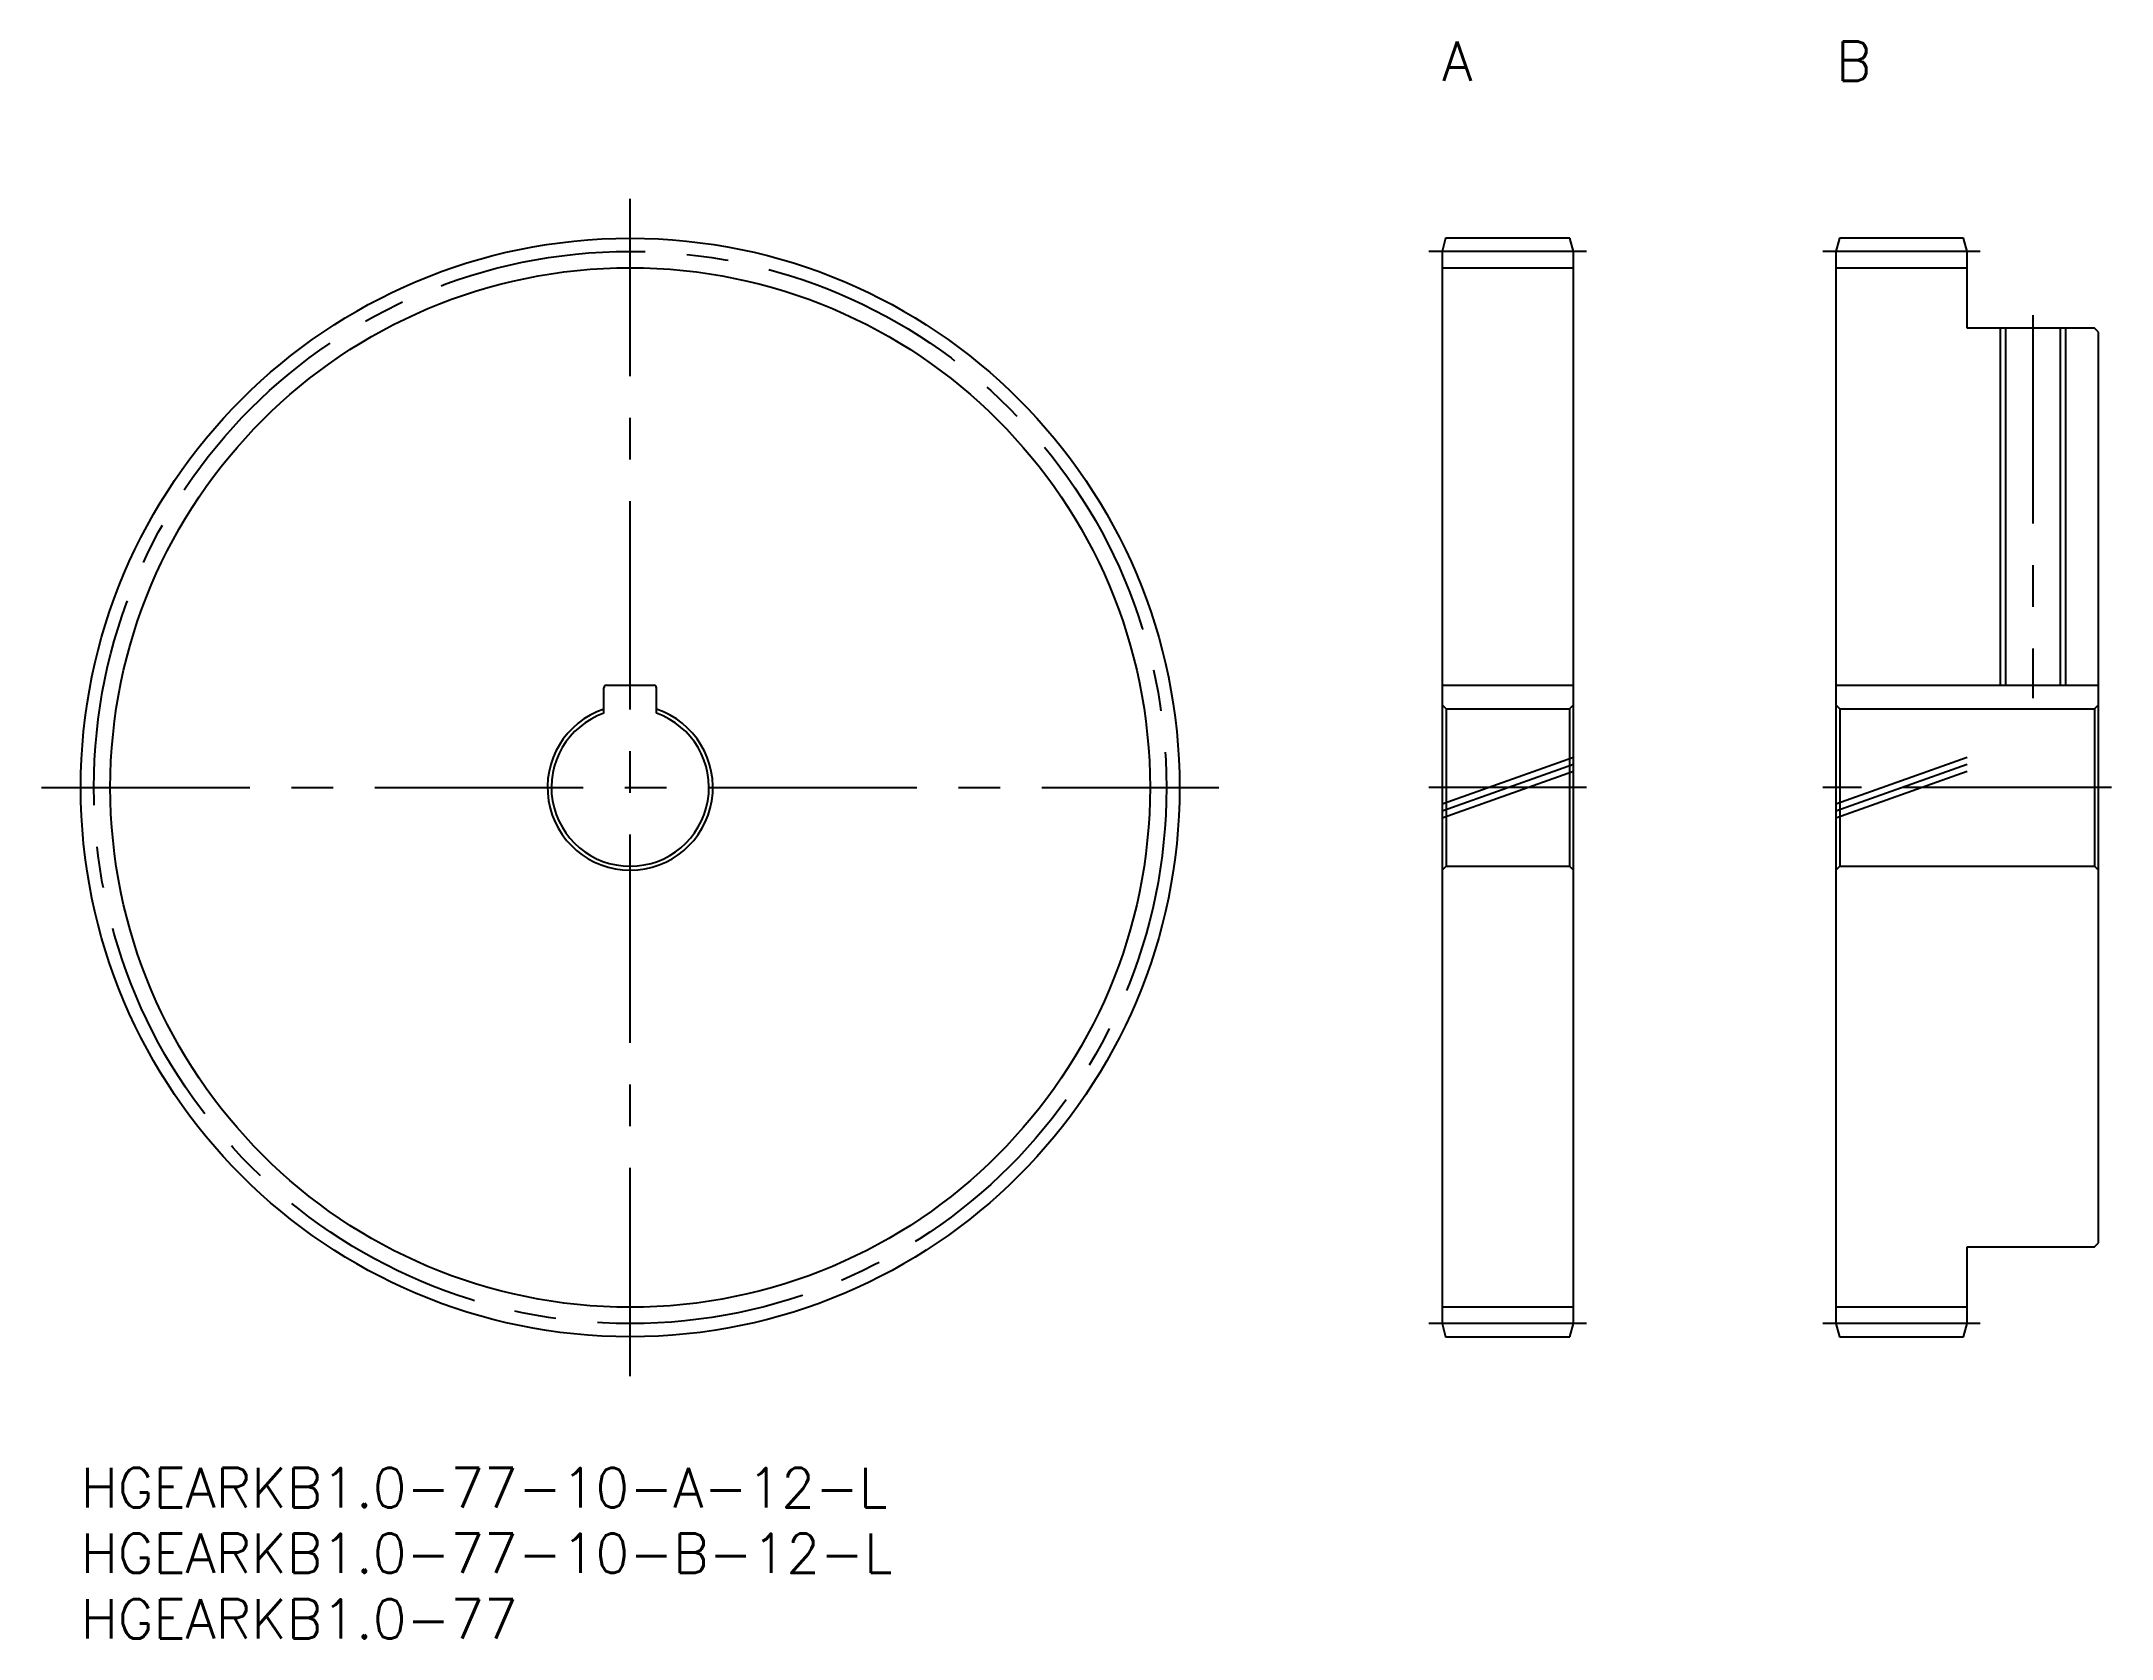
# Model space of a CAD drawing. Extents: x -3 to 155, y -13 to 109.
import ezdxf

# ---------------------------------------------------------------- set-up
doc = ezdxf.new("R2010")
doc.units = 0
doc.header["$LTSCALE"] = 0.5
doc.linetypes.add('CENTER', pattern=[50.8, 31.75, -6.35, 6.35, -6.35])
doc.linetypes.add('PHANTOM', pattern=[63.5, 31.75, -6.35, 6.35, -6.35, 6.35, -6.35])
for name, color, linetype in [('MSM_CENTER', 1, 'CENTER'), ('MSM_CONTINUOUS', 7, 'CONTINUOUS'), ('MSM_IMAGINARY', 6, 'PHANTOM'), ('MSM_NARROW', 5, 'CONTINUOUS'), ('MSM_PART_NUMBER', 7, 'CONTINUOUS')]:
    doc.layers.add(name, color=color, linetype=linetype)
doc.styles.get("Standard").update_dxf_attribs({"font": 'txt.shx', "height": 1, "bigfont": 'bigfont.shx'})

# ---------------------------------------------------------------- blocks, each defined once
blk = doc.blocks.new('*U27')
at = {"layer": 'MSM_PART_NUMBER'}
blk.add_text('A', height=3, dxfattribs=at).set_placement((103.7, 105.7))
blk = doc.blocks.new('*U28')
at = {"layer": 'MSM_PART_NUMBER'}
blk.add_text('B', height=3, dxfattribs=at).set_placement((133.7, 105.7))
blk = doc.blocks.new('*U29')
at = {"layer": 'MSM_PART_NUMBER'}
blk.add_text('HGEARKB1.0-77-10-A-12-L', height=3, dxfattribs=at).set_placement((0, -3))
blk = doc.blocks.new('*U30')
at = {"layer": 'MSM_PART_NUMBER'}
blk.add_text('HGEARKB1.0-77-10-B-12-L', height=3, dxfattribs=at).set_placement((0, -8))
blk = doc.blocks.new('*U31')
at = {"layer": 'MSM_PART_NUMBER'}
blk.add_text('HGEARKB1.0-77', height=3, dxfattribs=at).set_placement((0, -13))

msp = doc.modelspace()

# ---------------------------------------------------------------- linework, layer by layer
at = {"layer": 'MSM_CENTER'}
for p, q in [((41.85, 7), (41.85, 96.7)), ((114.7, 92.7), (102.7, 92.7)), ((144.7, 92.7), (132.7, 92.7)), ((148.7, 87.85), (148.7, 58.65)), ((-3, 51.85), (86.7, 51.85)), ((114.7, 51.85), (102.7, 51.85)), ((154.7, 51.85), (132.7, 51.85)), ((114.7, 11), (102.7, 11)), ((144.7, 11), (132.7, 11))]:
    msp.add_line(p, q, dxfattribs=at)
msp.add_circle((41.85, 51.85), 40.85, dxfattribs=at)
at = {"layer": 'MSM_CONTINUOUS'}
for p, q in [((103.97, 93.7), (103.7, 92.7)), ((113.43, 93.7), (103.97, 93.7)), ((113.7, 92.7), (113.43, 93.7)), ((133.97, 93.7), (133.7, 92.7)), ((143.43, 93.7), (133.97, 93.7)), ((143.7, 92.7), (143.43, 93.7)), ((103.7, 92.7), (103.7, 11)), ((113.7, 11), (113.7, 92.7)), ((133.7, 92.7), (133.7, 11)), ((143.7, 86.85), (143.7, 92.7)), ((103.7, 91.45), (113.7, 91.45)), ((133.7, 91.45), (143.7, 91.45)), ((153.4, 86.85), (143.7, 86.85)), ((146.63, 86.85), (146.63, 59.65)), ((150.77, 86.85), (150.77, 59.65)), ((153.7, 86.55), (153.4, 86.85)), ((153.7, 17.15), (153.7, 86.55)), ((39.85, 57.51), (39.85, 59.45)), ((40.05, 59.65), (43.65, 59.65)), ((43.85, 57.51), (43.85, 59.45)), ((103.7, 59.65), (113.7, 59.65)), ((133.7, 59.65), (153.7, 59.65)), ((104, 57.85), (103.7, 58.15)), ((104, 57.85), (104, 45.85)), ((104, 57.85), (113.4, 57.85)), ((113.7, 58.15), (113.4, 57.85)), ((113.4, 57.85), (113.4, 45.85)), ((134, 57.85), (133.7, 58.15)), ((134, 57.85), (134, 45.85)), ((134, 57.85), (153.4, 57.85)), ((153.7, 58.15), (153.4, 57.85)), ((153.4, 57.85), (153.4, 45.85)), ((104, 45.85), (103.7, 45.55)), ((104, 45.85), (113.4, 45.85)), ((113.7, 45.55), (113.4, 45.85)), ((134, 45.85), (133.7, 45.55)), ((134, 45.85), (153.4, 45.85)), ((153.7, 45.55), (153.4, 45.85)), ((143.7, 11), (143.7, 16.85)), ((143.7, 16.85), (153.4, 16.85)), ((153.4, 16.85), (153.7, 17.15)), ((113.7, 12.25), (103.7, 12.25)), ((143.7, 12.25), (133.7, 12.25)), ((103.7, 11), (103.97, 10)), ((103.97, 10), (113.43, 10)), ((113.43, 10), (113.7, 11)), ((133.7, 11), (133.97, 10)), ((133.97, 10), (143.43, 10)), ((143.43, 10), (143.7, 11))]:
    msp.add_line(p, q, dxfattribs=at)
msp.add_circle((41.85, 51.85), 41.85, dxfattribs=at)
for centre, radius, start, end in [((40.05, 59.45), 0.2, 90, 180), ((43.65, 59.45), 0.2, 0, 90), ((41.85, 51.85), 6.3, 108.5094, 71.4906), ((41.85, 51.85), 6, 109.4712, 70.5288)]:
    msp.add_arc(centre, radius, start, end, dxfattribs=at)
at = {"layer": 'MSM_IMAGINARY'}
for p, q in [((103.7, 50.61), (113.7, 54.15)), ((103.7, 50.08), (113.7, 53.62)), ((133.7, 50.61), (143.7, 54.15)), ((133.7, 50.08), (143.7, 53.62)), ((103.7, 49.55), (113.7, 53.09)), ((133.7, 49.55), (143.7, 53.09))]:
    msp.add_line(p, q, dxfattribs=at)
at = {"layer": 'MSM_NARROW'}
for p, q in [((146.2, 86.85), (146.2, 59.65)), ((151.2, 86.85), (151.2, 59.65))]:
    msp.add_line(p, q, dxfattribs=at)
msp.add_circle((41.85, 51.85), 39.6, dxfattribs=at)

# ---------------------------------------------------------------- block references
at = {"layer": 'MSM_CONTINUOUS'}
for name in ['*U27', '*U28', '*U29', '*U30', '*U31']:
    msp.add_blockref(name, (0, 0), dxfattribs=at)

doc.saveas('drawing.dxf')
